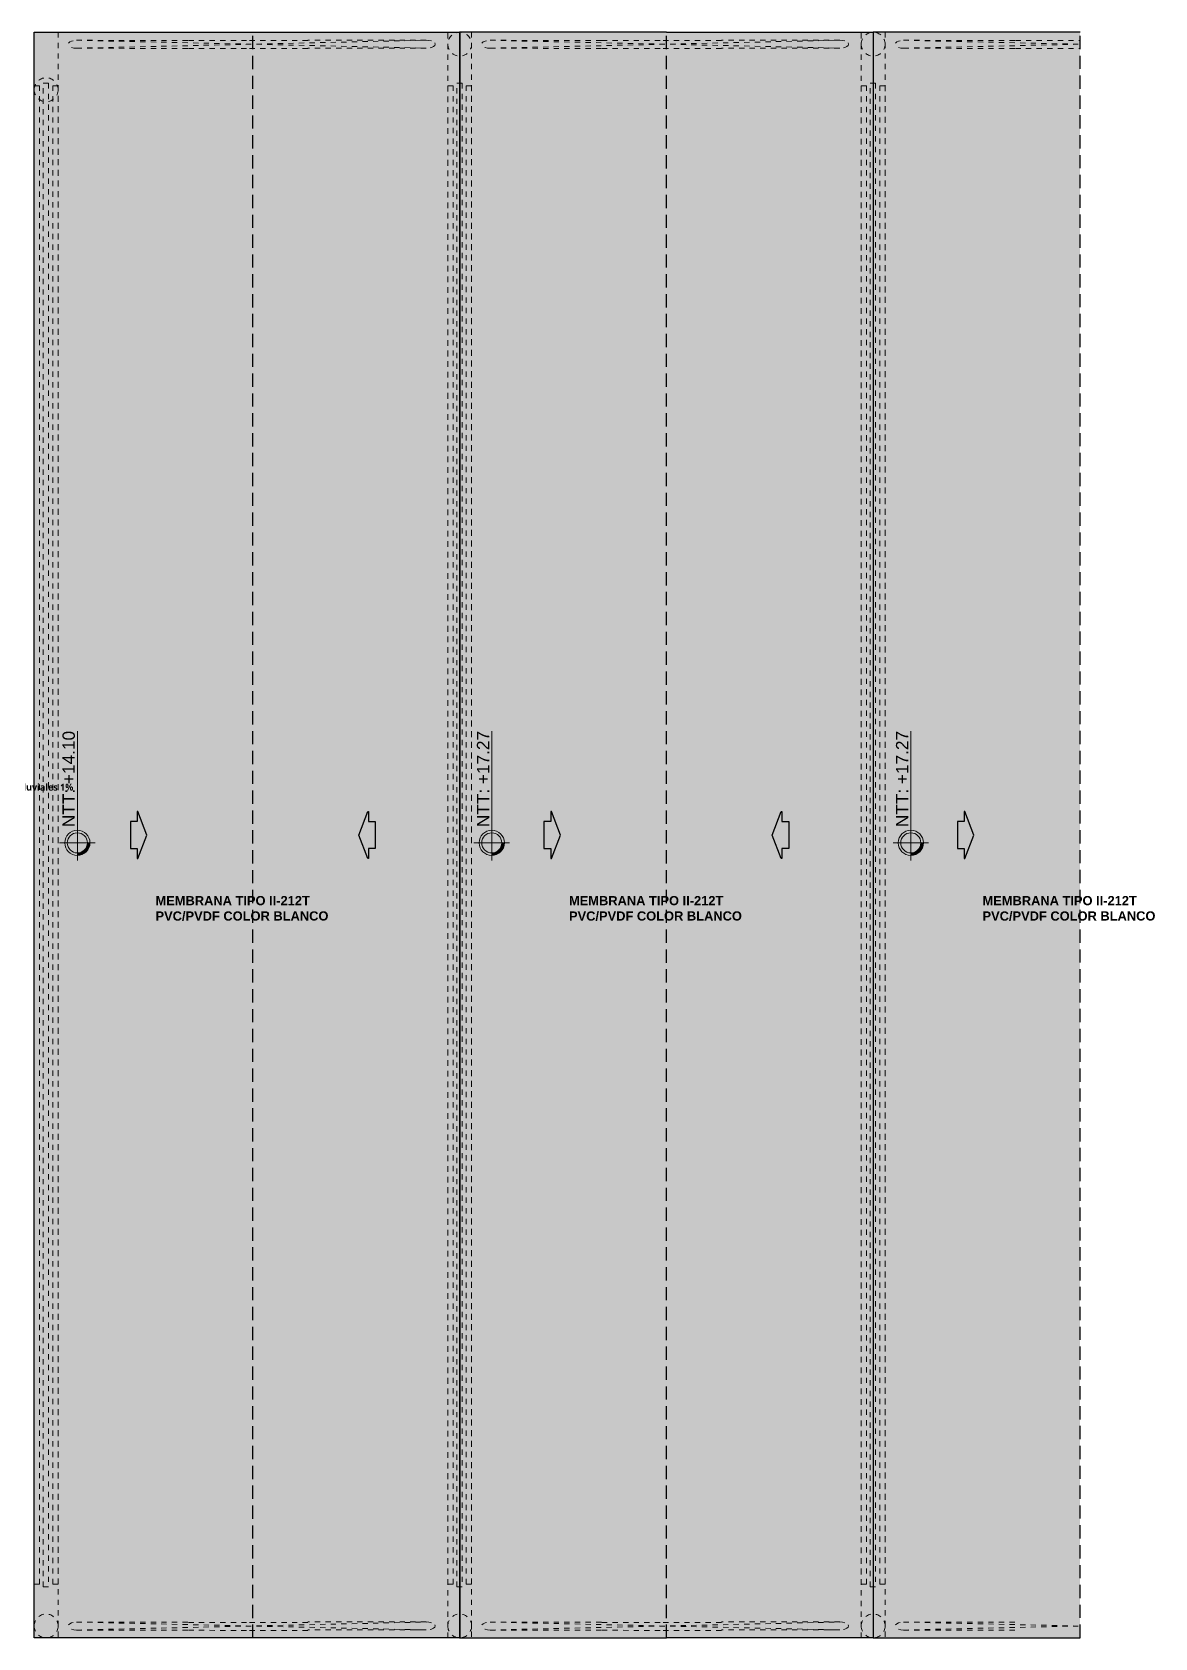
# Model space of a CAD drawing. Header units: metres. Extents: x 27 to 147, y -173 to 8.
# Drawn here: x 52.03 to 73.24, y -50.19 to -19.86 of the extents above; entities that cross this region are included whole.
import ezdxf

# ---------------------------------------------------------------- set-up
doc = ezdxf.new("R2010")
doc.units = ezdxf.units.M
doc.linetypes.add('DASHED2', pattern=[0.375, 0.25, -0.125])
for name, color, linetype, lineweight in [('2D Drafting - General_Pen_No__46', 7, 'Continuous', 25), ('GRAFO 0 BLANCO', 7, 'Continuous', 0), ('GRAFO 3', 22, 'Continuous', 30), ('GRAFO 4', 7, 'Continuous', 30), ('GRAFO01', 7, 'Continuous', 0), ('Proyeccciones', 1, 'DASHED2', 18), ('TEXTO 100', 7, 'Continuous', 20), ('TEXTOS-SUBTITULO', 7, 'Continuous', 30)]:
    doc.layers.add(name, color=color, linetype=linetype, lineweight=lineweight)
doc.layers.add('Interior - Furniture _Pen_No__3', color=7, linetype='Continuous', lineweight=18, true_color=0xff6600)
doc.styles.add('GENERATED_STYLE_2', font='arial.ttf')
doc.styles.add('JOS', font='arial.ttf', dxfattribs={"height": 1})
doc.styles.add('TURBO_BASS', font='swisseb.ttf')

# ---------------------------------------------------------------- blocks, each defined once
blk = doc.blocks.new('A$C0B2D350F')
at = {"layer": 'Proyeccciones', "linetype": 'DASHED2', "lineweight": 9, "ltscale": 0.4}
for p, q in [((0.1542340458623812, 0.007027269547279502), (6.755969802876848, 0.1587623622285719)), ((0.1545626921134726, 0.1570269095188905), (6.755969802876848, 0.008762362228480924))]:
    blk.add_line(p, q, dxfattribs=at)
at = {"layer": 'Proyeccciones', "linetype": 'DASHED2', "lineweight": 9, "ltscale": 0.4, "flags": 128}
for points in [[(0.1542340458623812, 0.007027269547279502), (0.1040901972743313, 0.01080790381820407), (0.05887086305085631, 0.02155996820033579), (0.0230024266880946, 0.03823097571762446), (-4.059353045704484e-06, 0.05918905200064728)], [(9.749792354796227e-05, 0.1055414899019524), (0.02319560010766963, 0.1263985519422022), (0.05913674345322306, 0.1429122260874465), (0.1044027584326841, 0.153466038855413), (0.1545626921134726, 0.1570269095188905)], [(0.1542340458623812, 0.007027269547279502), (2.26514756491008, 0.002402299684945319)], [(0.1545626921134726, 0.1570269095188905), (2.265476211161172, 0.1524019396567837)], [(2.26514756491008, 0.002402299684945319), (3.362565353985815, -2.121033730873023e-06)], [(2.265476211161172, 0.1524019396567837), (3.362894000236452, 0.1499975189378802)], [(4.522412568294656, 0.1500011319257548), (3.361244972204802, 0.1500011319257548)], [(4.522412568294656, 1.13192566386644e-06), (3.361244972204802, 1.13192566386644e-06)], [(6.755969802876848, 0.1587623622285719), (4.522431763977352, 0.1587623622285719)], [(6.755969802876848, 0.008762362228480924), (4.522431763977352, 0.008762362228480924)], [(6.755969802876848, 0.1587623622285719), (6.808426504217664, 0.1550916009505272), (6.855748378143403, 0.1444386368066262), (6.893303229924754, 0.1278462561504057), (6.917414929007577, 0.1069386368064897)], [(6.917414929007577, 0.06058608765010831), (6.893303229924754, 0.03967846830664712), (6.855748378143403, 0.02308608765019926), (6.808426504217664, 0.01243312350607084), (6.755969802876848, 0.008762362228480924)], [(6.917414929007577, 0.1069386368064897), (6.925723254291029, 0.0837623622285264)], [(6.925723254291029, 0.0837623622285264), (6.917414929007577, 0.06058608765010831)]]:
    blk.add_lwpolyline(points, dxfattribs=at)

msp = doc.modelspace()

# ---------------------------------------------------------------- hatches: boundary and pattern name
at = {"layer": 'GRAFO 0 BLANCO', "true_color": 0x636466}
h = msp.add_hatch(color=251, dxfattribs=at)
h.dxf.hatch_style = 1
h.set_gradient(color1=(91, 91, 91), color2=(214, 214, 214), rotation=270, name='CURVED')
h.paths.add_polyline_path([(52.06988363029359, -19.86509405864854), (56.1988334523208, -19.86509405864854), (56.1988334523208, -50.18638333477998), (52.06988363029359, -50.18638333477998)])
h = msp.add_hatch(color=251, dxfattribs=at)
h.dxf.hatch_style = 1
h.set_gradient(color1=(91, 91, 91), color2=(214, 214, 214), rotation=90.00000000000003, name='CURVED')
h.paths.add_polyline_path([(60.10533073321182, -19.86509405862057), (56.1988334523208, -19.86509405864854), (56.1988334523208, -50.18638333477998), (60.10533073321182, -50.18638333475201)])
h = msp.add_hatch(color=251, dxfattribs=at)
h.dxf.hatch_style = 1
h.set_gradient(color1=(91, 91, 91), color2=(214, 214, 214), rotation=270, name='CURVED')
h.paths.add_polyline_path([(60.10233617112198, -19.86509405862057), (64.008833452013, -19.86509405864854), (64.008833452013, -50.18638333477998), (60.10233617112198, -50.18638333475201)])
h = msp.add_hatch(color=251, dxfattribs=at)
h.dxf.hatch_style = 1
h.set_gradient(color1=(91, 91, 91), color2=(214, 214, 214), rotation=90.00000000000003, name='CURVED')
h.paths.add_polyline_path([(67.9153307328574, -19.86509405862057), (64.00883345196638, -19.86509405864854), (64.00883345196638, -50.18638333477998), (67.9153307328574, -50.18638333475201)])
h = msp.add_hatch(color=251, dxfattribs=at)
h.dxf.hatch_style = 1
h.set_gradient(color1=(91, 91, 91), color2=(214, 214, 214), rotation=270, name='CURVED')
h.paths.add_polyline_path([(67.9153307328574, -19.8637848541423), (71.82182801374842, -19.86378485417026), (71.82182801374842, -50.1850741303017), (67.9153307328574, -50.18507413027373)])
at = {"layer": 'Interior - Furniture _Pen_No__3', "true_color": 0x939598}
h = msp.add_hatch(color=252, dxfattribs=at)
h.dxf.hatch_style = 1
h.paths.add_polyline_path([(53.886705963737, -34.76973869479099), (54.0147059585253, -34.76973869431794), (54.01470595783056, -34.58093869471583), (54.02698961686306, -34.58093869467103), (54.19773235047577, -35.02573869647853), (54.02698962013855, -35.47053869954146), (54.01470596110502, -35.47053869958989), (54.01470596041034, -35.28173869715289), (53.88670596562193, -35.28173869762219)])
h = msp.add_hatch(color=252, dxfattribs=at)
h.dxf.hatch_style = 1
h.paths.add_polyline_path([(53.886705963737, -34.76973869479099), (54.0147059585253, -34.76973869431794), (54.01470595783056, -34.58093869471583), (54.02698961686306, -34.58093869467103), (54.19773235047577, -35.02573869647853), (54.02698962013855, -35.47053869954146), (54.01470596110502, -35.47053869958989), (54.01470596041034, -35.28173869715289), (53.88670596562193, -35.28173869762219)])
h = msp.add_hatch(color=252, dxfattribs=at)
h.dxf.hatch_style = 1
h.paths.add_polyline_path([(58.5109609409046, -34.76973869479099), (58.3829609461163, -34.76973869431794), (58.38296094681104, -34.58093869471583), (58.37067728777853, -34.58093869467103), (58.19993455416582, -35.02573869647853), (58.37067728450305, -35.47053869954146), (58.38296094353657, -35.47053869958989), (58.38296094423126, -35.28173869715289), (58.51096093901967, -35.28173869762219)])
h = msp.add_hatch(color=252, dxfattribs=at)
h.dxf.hatch_style = 1
h.paths.add_polyline_path([(58.5109609409046, -34.76973869479099), (58.3829609461163, -34.76973869431794), (58.38296094681104, -34.58093869471583), (58.37067728777853, -34.58093869467103), (58.19993455416582, -35.02573869647853), (58.37067728450305, -35.47053869954146), (58.38296094353657, -35.47053869958989), (58.38296094423126, -35.28173869715289), (58.51096093901967, -35.28173869762219)])
h = msp.add_hatch(color=252, dxfattribs=at)
h.dxf.hatch_style = 1
h.paths.add_polyline_path([(61.6967059634292, -34.76973869479099), (61.82470595821749, -34.76973869431794), (61.82470595752275, -34.58093869471583), (61.83698961655526, -34.58093869467103), (62.00773235016797, -35.02573869647853), (61.83698961983075, -35.47053869954146), (61.82470596079722, -35.47053869958989), (61.82470596010253, -35.28173869715289), (61.69670596531412, -35.28173869762219)])
h = msp.add_hatch(color=252, dxfattribs=at)
h.dxf.hatch_style = 1
h.paths.add_polyline_path([(61.6967059634292, -34.76973869479099), (61.82470595821749, -34.76973869431794), (61.82470595752275, -34.58093869471583), (61.83698961655526, -34.58093869467103), (62.00773235016797, -35.02573869647853), (61.83698961983075, -35.47053869954146), (61.82470596079722, -35.47053869958989), (61.82470596010253, -35.28173869715289), (61.69670596531412, -35.28173869762219)])
h = msp.add_hatch(color=252, dxfattribs=at)
h.dxf.hatch_style = 1
h.paths.add_polyline_path([(66.32096094059679, -34.76973869479099), (66.1929609458085, -34.76973869431794), (66.19296094650323, -34.58093869471583), (66.18067728747073, -34.58093869467103), (66.00993455385802, -35.02573869647853), (66.18067728419524, -35.47053869954146), (66.19296094322877, -35.47053869958989), (66.19296094392345, -35.28173869715289), (66.32096093871186, -35.28173869762219)])
h = msp.add_hatch(color=252, dxfattribs=at)
h.dxf.hatch_style = 1
h.paths.add_polyline_path([(66.32096094059679, -34.76973869479099), (66.1929609458085, -34.76973869431794), (66.19296094650323, -34.58093869471583), (66.18067728747073, -34.58093869467103), (66.00993455385802, -35.02573869647853), (66.18067728419524, -35.47053869954146), (66.19296094322877, -35.47053869958989), (66.19296094392345, -35.28173869715289), (66.32096093871186, -35.28173869762219)])
h = msp.add_hatch(color=252, dxfattribs=at)
h.dxf.hatch_style = 1
h.paths.add_polyline_path([(69.50670596320984, -34.76973869465149), (69.63470595799814, -34.76973869417844), (69.6347059573034, -34.58093869457633), (69.6469896163359, -34.58093869453154), (69.81773234994861, -35.02573869633903), (69.64698961961139, -35.47053869940197), (69.63470596057786, -35.4705386994504), (69.63470595988318, -35.2817386970134), (69.50670596509477, -35.28173869748269)])
h = msp.add_hatch(color=252, dxfattribs=at)
h.dxf.hatch_style = 1
h.paths.add_polyline_path([(69.50670596320984, -34.76973869465149), (69.63470595799814, -34.76973869417844), (69.6347059573034, -34.58093869457633), (69.6469896163359, -34.58093869453154), (69.81773234994861, -35.02573869633903), (69.64698961961139, -35.47053869940197), (69.63470596057786, -35.4705386994504), (69.63470595988318, -35.2817386970134), (69.50670596509477, -35.28173869748269)])
at = {"layer": 'TEXTO 100', "ltscale": 1.3}
h = msp.add_hatch(color=256, dxfattribs=at)
edge = h.paths.add_edge_path()
edge.add_line((52.8842431036054, -34.98399314014176), (52.8842431006114, -35.17366864685721))
edge.add_line((52.88424310061146, -35.17366864685721), (53.07391860695233, -35.17366864685721))
edge.add_arc((52.88424310061146, -35.17366864517254), 0.1896755063410341, 359.9999994913017, 449.9999990956475)
edge = h.paths.add_edge_path()
edge.add_arc((52.8842431036054, -35.17366864554702), 0.1896755093348589, 180.0000003956542, 270)
edge.add_line((52.8842431036054, -35.3633441535718), (52.8842431006114, -35.17366864685636))
edge.add_line((52.88424310061146, -35.17366864685721), (52.69456759427058, -35.17366864685721))
edge = h.paths.add_edge_path()
edge.add_line((52.6461692122939, -35.17366864685721), (52.69456759427058, -35.17366864685721))
edge.add_arc((52.8842431036054, -35.17366864816654), 0.1896755093348589, 90, 179.9999996043458, ccw=False)
edge.add_line((52.8842431036054, -34.98399314014176), (52.8842431006114, -34.93559475517111))
edge.add_arc((52.88424310061146, -35.17366864517254), 0.2380738900017228, 90, 180.0000004052843)
for points in [[(52.88424310061146, -35.36334415364786), (52.88424310061146, -35.41174253860737, 0.4163528812831748), (53.1223106514077, -35.17193106494705), (53.07391064840317, -35.17193106494705, -0.4168992925091702)], [(60.7107862811437, -35.36334415364786), (60.7107862811437, -35.41174253860737, 0.4163528812831748), (60.94885383193994, -35.17193106494705), (60.90045382893541, -35.17193106494705, -0.4168992925091702)], [(68.62642100246936, -35.36334415364786), (68.62642100246936, -35.41174253860737, 0.4163528812831748), (68.8644885532656, -35.17193106494705), (68.81608855026107, -35.17193106494705, -0.4168992925091702)]]:
    msp.add_hatch(color=256, dxfattribs=at).paths.add_polyline_path(points)
h = msp.add_hatch(color=256, dxfattribs=at)
edge = h.paths.add_edge_path()
edge.add_line((60.71078628413764, -34.98399314014176), (60.71078628114364, -35.17366864685721))
edge.add_line((60.7107862811437, -35.17366864685721), (60.90046178748457, -35.17366864685721))
edge.add_arc((60.7107862811437, -35.17366864517254), 0.1896755063410341, 359.9999994913017, 449.9999990956475)
edge = h.paths.add_edge_path()
edge.add_arc((60.71078628413764, -35.17366864554702), 0.1896755093348589, 180.0000003956542, 270)
edge.add_line((60.71078628413764, -35.3633441535718), (60.71078628114364, -35.17366864685636))
edge.add_line((60.7107862811437, -35.17366864685721), (60.52111077480282, -35.17366864685721))
edge = h.paths.add_edge_path()
edge.add_line((60.47271239282614, -35.17366864685721), (60.52111077480282, -35.17366864685721))
edge.add_arc((60.71078628413764, -35.17366864816654), 0.1896755093348589, 90, 179.9999996043458, ccw=False)
edge.add_line((60.71078628413764, -34.98399314014176), (60.71078628114364, -34.93559475517111))
edge.add_arc((60.7107862811437, -35.17366864517254), 0.2380738900017228, 90, 180.0000004052843)
h = msp.add_hatch(color=256, dxfattribs=at)
edge = h.paths.add_edge_path()
edge.add_line((68.6264210054633, -34.98399314014176), (68.6264210024693, -35.17366864685721))
edge.add_line((68.62642100246936, -35.17366864685721), (68.81609650881023, -35.17366864685721))
edge.add_arc((68.62642100246936, -35.17366864517254), 0.1896755063410341, 359.9999994913017, 449.9999990956475)
edge = h.paths.add_edge_path()
edge.add_arc((68.6264210054633, -35.17366864554702), 0.1896755093348589, 180.0000003956542, 270)
edge.add_line((68.6264210054633, -35.3633441535718), (68.6264210024693, -35.17366864685636))
edge.add_line((68.62642100246936, -35.17366864685721), (68.43674549612848, -35.17366864685721))
edge = h.paths.add_edge_path()
edge.add_line((68.3883471141518, -35.17366864685721), (68.43674549612848, -35.17366864685721))
edge.add_arc((68.6264210054633, -35.17366864816654), 0.1896755093348589, 90, 179.9999996043458, ccw=False)
edge.add_line((68.6264210054633, -34.98399314014176), (68.6264210024693, -34.93559475517111))
edge.add_arc((68.62642100246936, -35.17366864517254), 0.2380738900017228, 90, 180.0000004052843)

# ---------------------------------------------------------------- linework, layer by layer
at = {"layer": 'GRAFO 0 BLANCO'}
for p, q in [((60.10533073321182, -50.18638333472404), (60.10533073321182, -19.86509405864854)), ((67.9153307328574, -50.18638333466822), (67.9153307328574, -19.86509405859272))]:
    msp.add_line(p, q, dxfattribs=at)
at = {"layer": 'GRAFO 3', "color": 7}
for p, q in [((52.06988363029359, -19.86509405864854), (56.1988334523208, -19.86509405864854)), ((52.06988363029359, -50.18638333477998), (52.06988363029359, -19.86509405864854)), ((56.1988334523208, -19.86509405864854), (60.10533073321182, -19.86509405864854)), ((64.008833452013, -19.86509405864854), (60.10233617112198, -19.86509405864854)), ((60.10233617112198, -19.86509405864854), (60.10233617112198, -50.18638333501951)), ((60.10533073321182, -19.86509405864854), (60.10533073321182, -50.18638333501951)), ((64.00883345196638, -19.86509405864854), (67.9153307328574, -19.86509405864854)), ((71.82182801374842, -19.86378485417026), (67.9153307328574, -19.86378485417026)), ((67.9153307328574, -19.86378485417026), (67.9153307328574, -50.18507413054124)), ((67.9153307328574, -19.86509405864854), (67.9153307328574, -50.18638333501951)), ((56.1988334523208, -50.18638333477998), (52.06988363029359, -50.18638333477998)), ((60.10533073321182, -50.18638333501951), (56.1988334523208, -50.18638333501951)), ((60.10233617112198, -50.18638333501951), (64.008833452013, -50.18638333501951)), ((67.9153307328574, -50.18638333501951), (64.00883345196638, -50.18638333501951)), ((67.9153307328574, -50.18507413054124), (71.82182801374842, -50.18507413054124))]:
    msp.add_line(p, q, dxfattribs=at)
at = {"layer": 'GRAFO 3', "color": 7, "linetype": 'DASHED2'}
for p, q in [((56.1988334523208, -50.18638333501951), (56.1988334523208, -19.86509405864854)), ((64.00883345196638, -50.18638333501951), (64.00883345196638, -19.86509405864854)), ((71.8218280137018, -50.18507413054124), (71.8218280137018, -19.86378485417026))]:
    msp.add_line(p, q, dxfattribs=at)
at = {"layer": 'GRAFO 4', "linetype": 'Continuous', "flags": 128}
for points in [[(54.01470596110502, -35.47053869958989), (54.02698962013855, -35.47053869954146), (54.19773235047577, -35.02573869647853), (54.02698961686306, -34.58093869467103), (54.01470595783056, -34.58093869471583), (54.0147059585253, -34.76973869431794), (53.886705963737, -34.76973869479099), (53.88670596562193, -35.28173869762219), (54.01470596041034, -35.28173869715289)], [(54.01470596110502, -35.47053869958989), (54.02698962013855, -35.47053869954146), (54.19773235047577, -35.02573869647853), (54.02698961686306, -34.58093869467103), (54.01470595783056, -34.58093869471583), (54.0147059585253, -34.76973869431794), (53.886705963737, -34.76973869479099), (53.88670596562193, -35.28173869762219), (54.01470596041034, -35.28173869715289)], [(54.01470596110502, -35.47053869958989), (54.02698962013855, -35.47053869954146), (54.19773235047577, -35.02573869647853), (54.02698961686306, -34.58093869467103), (54.01470595783056, -34.58093869471583), (54.0147059585253, -34.76973869431794), (53.886705963737, -34.76973869479099), (53.88670596562193, -35.28173869762219), (54.01470596041034, -35.28173869715289)], [(58.38296094353657, -35.47053869958989), (58.37067728450305, -35.47053869954146), (58.19993455416582, -35.02573869647853), (58.37067728777853, -34.58093869467103), (58.38296094681104, -34.58093869471583), (58.3829609461163, -34.76973869431794), (58.5109609409046, -34.76973869479099), (58.51096093901967, -35.28173869762219), (58.38296094423126, -35.28173869715289)], [(58.38296094353657, -35.47053869958989), (58.37067728450305, -35.47053869954146), (58.19993455416582, -35.02573869647853), (58.37067728777853, -34.58093869467103), (58.38296094681104, -34.58093869471583), (58.3829609461163, -34.76973869431794), (58.5109609409046, -34.76973869479099), (58.51096093901967, -35.28173869762219), (58.38296094423126, -35.28173869715289)], [(61.82470596079722, -35.47053869958989), (61.83698961983075, -35.47053869954146), (62.00773235016797, -35.02573869647853), (61.83698961655526, -34.58093869467103), (61.82470595752275, -34.58093869471583), (61.82470595821749, -34.76973869431794), (61.6967059634292, -34.76973869479099), (61.69670596531412, -35.28173869762219), (61.82470596010253, -35.28173869715289)], [(61.82470596079722, -35.47053869958989), (61.83698961983075, -35.47053869954146), (62.00773235016797, -35.02573869647853), (61.83698961655526, -34.58093869467103), (61.82470595752275, -34.58093869471583), (61.82470595821749, -34.76973869431794), (61.6967059634292, -34.76973869479099), (61.69670596531412, -35.28173869762219), (61.82470596010253, -35.28173869715289)], [(66.19296094322877, -35.47053869958989), (66.18067728419524, -35.47053869954146), (66.00993455385802, -35.02573869647853), (66.18067728747073, -34.58093869467103), (66.19296094650323, -34.58093869471583), (66.1929609458085, -34.76973869431794), (66.32096094059679, -34.76973869479099), (66.32096093871186, -35.28173869762219), (66.19296094392345, -35.28173869715289)], [(66.19296094322877, -35.47053869958989), (66.18067728419524, -35.47053869954146), (66.00993455385802, -35.02573869647853), (66.18067728747073, -34.58093869467103), (66.19296094650323, -34.58093869471583), (66.1929609458085, -34.76973869431794), (66.32096094059679, -34.76973869479099), (66.32096093871186, -35.28173869762219), (66.19296094392345, -35.28173869715289)], [(69.63470596057786, -35.4705386994504), (69.64698961961139, -35.47053869940197), (69.81773234994861, -35.02573869633903), (69.6469896163359, -34.58093869453154), (69.6347059573034, -34.58093869457633), (69.63470595799814, -34.76973869417844), (69.50670596320984, -34.76973869465149), (69.50670596509477, -35.28173869748269), (69.63470595988318, -35.2817386970134)], [(69.63470596057786, -35.4705386994504), (69.64698961961139, -35.47053869940197), (69.81773234994861, -35.02573869633903), (69.6469896163359, -34.58093869453154), (69.6347059573034, -34.58093869457633), (69.63470595799814, -34.76973869417844), (69.50670596320984, -34.76973869465149), (69.50670596509477, -35.28173869748269), (69.63470595988318, -35.2817386970134)]]:
    msp.add_lwpolyline(points, close=True, dxfattribs=at)
at = {"layer": 'Proyeccciones', "linetype": 'DASHED2', "lineweight": 9, "ltscale": 0.4}
for p, q in [((68.49075002342181, -20.16811842730999), (71.8218280137018, -20.09155652810844)), ((68.4910786696729, -20.01811878733838), (71.8218280137018, -20.09292587548555)), ((68.49075002342181, -50.03811842742176), (71.8218280137018, -49.96155652822021)), ((68.4910786696729, -49.88811878745015), (71.8218280137018, -49.96292587559732))]:
    msp.add_line(p, q, dxfattribs=at)
for points in [[(52.06988363029359, -19.86509405864854), (52.51988363029358, -19.86509405864854), (52.51988363029358, -50.18638333472404), (52.06988363029359, -50.18638333472404)], [(59.88033073287681, -19.86509405894401), (60.3303307328768, -19.86509405894401), (60.3303307328768, -50.18638333501951), (59.88033073287681, -50.18638333501951)], [(67.6903307325224, -19.86509405888819), (68.14033073252239, -19.86509405888819), (68.14033073252239, -50.18638333496369), (67.6903307325224, -50.18638333496369)], [(52.06988363029359, -49.17312180209473), (52.16988363029355, -49.17312180209473), (52.16988363029355, -20.87838073793887), (52.06988363029359, -20.87838073793887)], [(52.34022307336932, -49.22110323816469), (52.24022307336929, -49.22110323816469), (52.24022307336929, -20.83038451145057), (52.34022307336932, -20.83038451145057)], [(52.41988363029355, -20.87838073793887), (52.51988363029358, -20.87838073793887), (52.51988363029358, -49.17312180209473), (52.41988363029355, -49.17312180209473)], [(59.88033073287681, -49.1731218023902), (59.98033073287678, -49.1731218023902), (59.98033073287678, -20.87838073823434), (59.88033073287681, -20.87838073823434)], [(60.15067017595254, -49.22110323846016), (60.05067017595252, -49.22110323846016), (60.05067017595252, -20.83038451174605), (60.15067017595254, -20.83038451174605)], [(60.23033073287678, -20.87838073823434), (60.3303307328768, -20.87838073823434), (60.3303307328768, -49.1731218023902), (60.23033073287678, -49.1731218023902)], [(67.6903307325224, -49.17312180233438), (67.79033073252236, -49.17312180233438), (67.79033073252236, -20.87838073817852), (67.6903307325224, -20.87838073817852)], [(67.96067017559812, -49.22110323840434), (67.8606701755981, -49.22110323840434), (67.8606701755981, -20.83038451169023), (67.96067017559812, -20.83038451169023)], [(68.04033073252236, -20.87838073817852), (68.14033073252239, -20.87838073817852), (68.14033073252239, -49.17312180233438), (68.04033073252236, -49.17312180233438)]]:
    msp.add_lwpolyline(points, close=True, dxfattribs=at)
at = {"layer": 'Proyeccciones', "linetype": 'DASHED2', "lineweight": 9, "ltscale": 0.4, "flags": 128}
for points in [[(68.49075002342181, -20.16811842730999), (68.44060617483376, -20.16433779303907), (68.39538684061029, -20.15358572865694), (68.35951840424752, -20.13691472113965), (68.33651191820638, -20.11595664485662)], [(68.33661347548298, -20.06960420695532), (68.3597115776671, -20.04874714491507), (68.39565272101265, -20.03223347076982), (68.44091873599211, -20.02167965800186), (68.4910786696729, -20.01811878733838)], [(68.49075002342181, -20.16811842730999), (70.60166354246951, -20.17274339717233)], [(68.4910786696729, -20.01811878733838), (70.6019921887206, -20.02274375720049)], [(70.60166354246951, -20.17274339717233), (71.8218280137018, -20.17274339717233)], [(70.6019921887206, -20.02274375720049), (71.8218280137018, -20.02514817791939)], [(68.49075002342181, -50.03811842742176), (68.44060617483376, -50.03433779315084), (68.39538684061029, -50.02358572876871), (68.35951840424752, -50.00691472125142), (68.33651191820638, -49.9859566449684)], [(68.33661347548298, -49.93960420706709), (68.3597115776671, -49.91874714502684), (68.39565272101265, -49.9022334708816), (68.44091873599211, -49.89167965811363), (68.4910786696729, -49.88811878745015)], [(68.4910786696729, -49.88811878745015), (70.6019921887206, -49.89274375731226)], [(68.49075002342181, -50.03811842742176), (70.60166354246951, -50.0427433972841)]]:
    msp.add_lwpolyline(points, dxfattribs=at)
at = {"layer": 'Proyeccciones', "linetype": 'DASHED2', "lineweight": 9, "ltscale": 0.4}
msp.add_circle((60.10533073317225, -20.09138333462874), 0.2250000000000014, dxfattribs=at)
for centre, start, end in [((67.91533073276202, -20.09138333462874), 0, 180), ((67.91533073276202, -20.09138333462874), 0, 180), ((67.91533073276202, -20.09138333462874), 180, 0), ((67.91533073276202, -20.09138333462874), 180, 0), ((52.29488363029355, -20.95138333462874), 0, 180), ((52.29488363029355, -20.95138333462874), 180, 0), ((52.29488363029355, -49.9613833347405), 0, 180), ((52.29488363029355, -49.9613833347405), 180, 0), ((60.10533073317225, -49.9613833347405), 0, 180), ((60.10533073317225, -49.9613833347405), 180, 0), ((67.91533073276202, -49.9613833347405), 0, 180), ((67.91533073276202, -49.9613833347405), 180, 0)]:
    msp.add_arc(centre, 0.2250000000000014, start, end, dxfattribs=at)
at = {"layer": 'TEXTO 100', "ltscale": 1.3}
for points in [[(52.88424310061146, -35.50806854933506), (52.88424310061146, -33.06176675920739), (52.88424310061146, -35.17193106494705), (52.54810562033981, -35.17193106494705), (53.22038058687093, -35.17193106494705)], [(60.7107862811437, -35.50806854933506), (60.7107862811437, -33.06176675920739), (60.7107862811437, -35.17193106494705), (60.37464880087205, -35.17193106494705), (61.04692376740317, -35.17193106494705)], [(68.62642100246936, -35.50806854933506), (68.62642100246936, -33.06176675920739), (68.62642100246936, -35.17193106494705), (68.29028352219771, -35.17193106494705), (68.96255848872883, -35.17193106494705)]]:
    msp.add_lwpolyline(points, dxfattribs=at)
for centre, radius in [((52.88424310061146, -35.17366864685721), 0.2380738917500697), ((52.88424310061146, -35.17366864685721), 0.1896755067905464), ((60.7107862811437, -35.17366864685721), 0.2380738917500697), ((60.7107862811437, -35.17366864685721), 0.1896755067905464), ((68.62642100246936, -35.17366864685721), 0.2380738917500697), ((68.62642100246936, -35.17366864685721), 0.1896755067905464)]:
    msp.add_circle(centre, radius, dxfattribs=at)

# ---------------------------------------------------------------- block references
at = {"layer": 'GRAFO 0 BLANCO', "color": 251, "true_color": 0x636466}
for p in [(52.71606887533062, -20.17514569685727), (60.52651597791387, -20.17514569685727), (52.71606887533062, -50.04514569696903), (60.52651597791387, -50.04514569696903)]:
    msp.add_blockref('A$C0B2D350F', p, dxfattribs=at)

# ---------------------------------------------------------------- texts
at = {"layer": '2D Drafting - General_Pen_No__46', "insert": (49.18701923980876, -34.23113211922441), "char_height": 0.13, "attachment_point": 7, "style": 'GENERATED_STYLE_2'}
msp.add_mtext('{\\fTrebuchet MS|b1|i0|c0|p34;Canal de evacuación de aguas pluviales 1%}', dxfattribs=at)
at = {"layer": 'GRAFO01', "style": 'JOS'}
for s, p in [('NTT: +14.10', (52.83657676597659, -34.87681295286779)), ('NTT: +17.27', (60.66311994650883, -34.87681295286779)), ('NTT: +17.27', (68.57875466783449, -34.87681295286779))]:
    msp.add_text(s, height=0.2328974039434114, rotation=90.00000000812919, dxfattribs=at).set_placement(p)
at = {"layer": 'TEXTOS-SUBTITULO', "char_height": 0.2, "attachment_point": 1, "rotation": 0.03293630447392282, "style": 'TURBO_BASS'}
for insert in [(54.36012562627531, -36.17849047880009), (62.1701256259675, -36.17849047880009), (69.98012562574814, -36.17849047866059)]:
    msp.add_mtext('{\\H0.86957x;MEMBRANA TIPO II-212T\\PPVC/PVDF COLOR BLANCO}', dxfattribs=dict(at, insert=insert))

doc.saveas('drawing.dxf')
